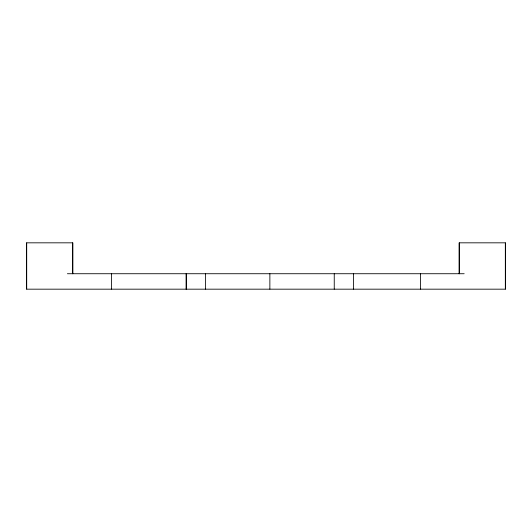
<?xml version="1.0" encoding="UTF-8"?>
<svg xmlns="http://www.w3.org/2000/svg" width="532" height="532" viewBox="0 0 532 532"><rect width="100%" height="100%" fill="white"/><g stroke="black" fill="none" stroke-linecap="round" stroke-linejoin="round"><path stroke-width="0.8" d="M67.391 273.727L464.177 273.727M505.334 242.825L505.334 289.175M459.276 242.825L459.276 273.727M459.202 273.727L459.202 242.825L505.4 242.825L505.4 289.175L26.6 289.175L26.6 242.825L72.791 242.825L72.791 273.727M420.499 273.727L420.499 289.175M353.561 273.727L353.567 289.175M334.249 273.727L334.249 289.175M269.864 273.727L269.864 289.175M205.418 273.727L205.418 289.175M186.373 273.727L186.373 289.175M186.114 273.727L186.114 289.175M111.494 273.727L111.494 289.175M72.691 242.825L72.691 273.727M26.7 242.825L26.7 289.175"/></g></svg>
